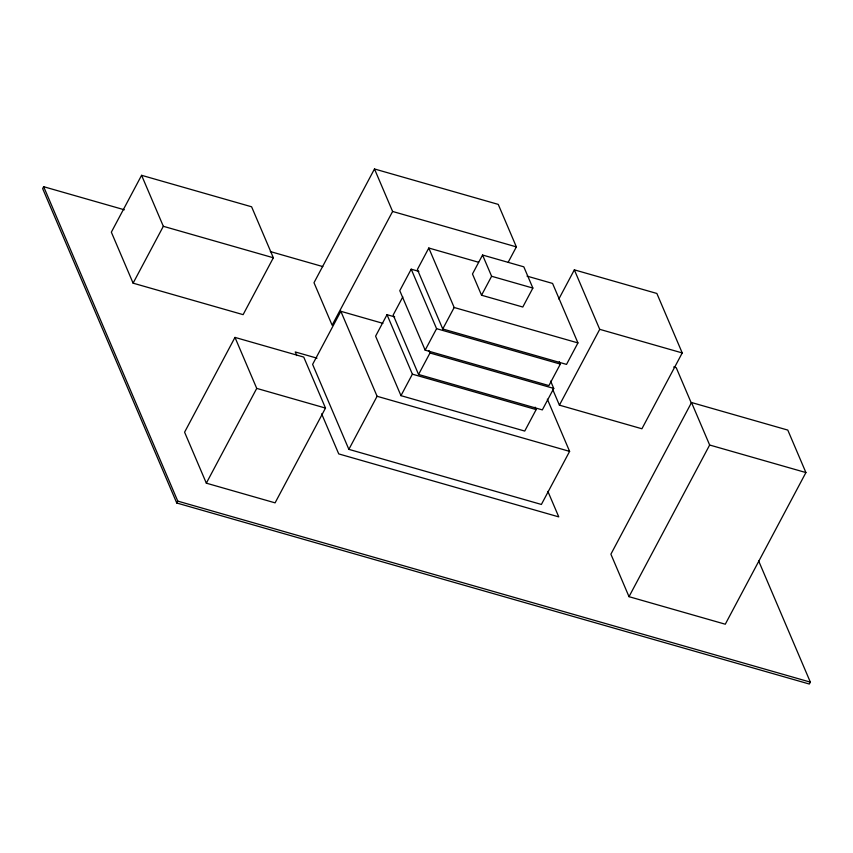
<?xml version="1.0" encoding="UTF-8"?>
<svg xmlns="http://www.w3.org/2000/svg" width="853" height="853" viewBox="0 0 853 853"><rect width="100%" height="100%" fill="white"/><g stroke="black" fill="none" stroke-linecap="round" stroke-linejoin="round"><path stroke-width="1.28" d="M124.335 209.785L43.663 186.7L42.65 188.588L176.752 503.003L809.337 684.031L810.35 682.133L758.69 561.018M141.587 175.313L111.348 232.176L133.1 283.164L243.116 314.65L273.355 257.777L251.603 206.789L141.587 175.313L163.339 226.301L273.355 257.777M133.1 283.164L163.339 226.301M234.98 337.404L184.589 432.194L206.33 483.171L275.092 502.854L325.494 408.075L303.743 357.087L234.98 337.404L256.732 388.392L325.494 408.075M176.752 503.003L177.765 501.116L43.663 186.7M206.33 483.171L256.732 388.392M374.478 168.969L314 282.706L332.126 325.196L392.604 211.459L374.478 168.969L498.248 204.389L516.364 246.88L508.26 262.127M382.912 323.34L340.837 311.302L312.614 364.38L348.866 449.36L541.388 504.454L569.612 451.376L547.349 399.172M394.672 316.879L387.017 314.682L375.597 336.167L400.963 395.653L524.734 431.064L536.153 409.589L535.119 407.158M418.866 271.382L411.21 269.185L399.78 290.67L425.157 350.156L548.916 385.577L560.346 364.092L559.312 361.661M402.808 296.908L393.19 314.992L418.556 374.478L542.327 409.898L553.746 388.414L550.643 381.131M478.565 262.255L428.803 248.02L417.384 269.495L442.75 328.981L566.52 364.402L577.939 342.917L552.573 283.431L527.047 276.127M348.866 449.36L377.09 396.282L340.837 311.302M400.963 395.653L412.383 374.168L387.017 314.682M425.157 350.156L436.576 328.672L411.21 269.185M418.556 374.478L429.987 352.993L428.952 350.562M442.75 328.981L454.169 307.496L428.803 248.02M482.553 255.026L472.477 273.984L481.54 295.223L522.793 307.027L532.869 288.069L523.817 266.829L482.553 255.026L491.616 276.265L532.869 288.069M481.54 295.223L491.616 276.265M558.843 299.008L574.346 269.847L656.863 293.464L682.229 352.939L641.914 428.771L559.408 405.154L552.669 389.373M559.408 405.154L599.723 329.333L574.346 269.847M691.527 402.531L610.897 554.183L629.013 596.673L725.285 624.215L805.914 472.562L787.788 430.083L691.527 402.531L709.653 445.021L805.914 472.562M629.013 596.673L709.653 445.021M392.604 211.459L516.364 246.88M599.723 329.333L682.229 352.939M270.316 251.56L322.818 266.584M673.678 366.982L676.248 367.718L691.378 403.192M454.169 307.496L577.939 342.917M436.576 328.672L560.346 364.092M429.987 352.993L553.746 388.414M412.383 374.168L536.153 409.589M316.985 358.164L295.245 351.948L296.791 355.584M377.09 396.282L569.612 451.376M177.765 501.116L810.35 682.133M547.893 491.392L558.768 516.886L338.737 453.913L321.645 413.854"/></g></svg>
